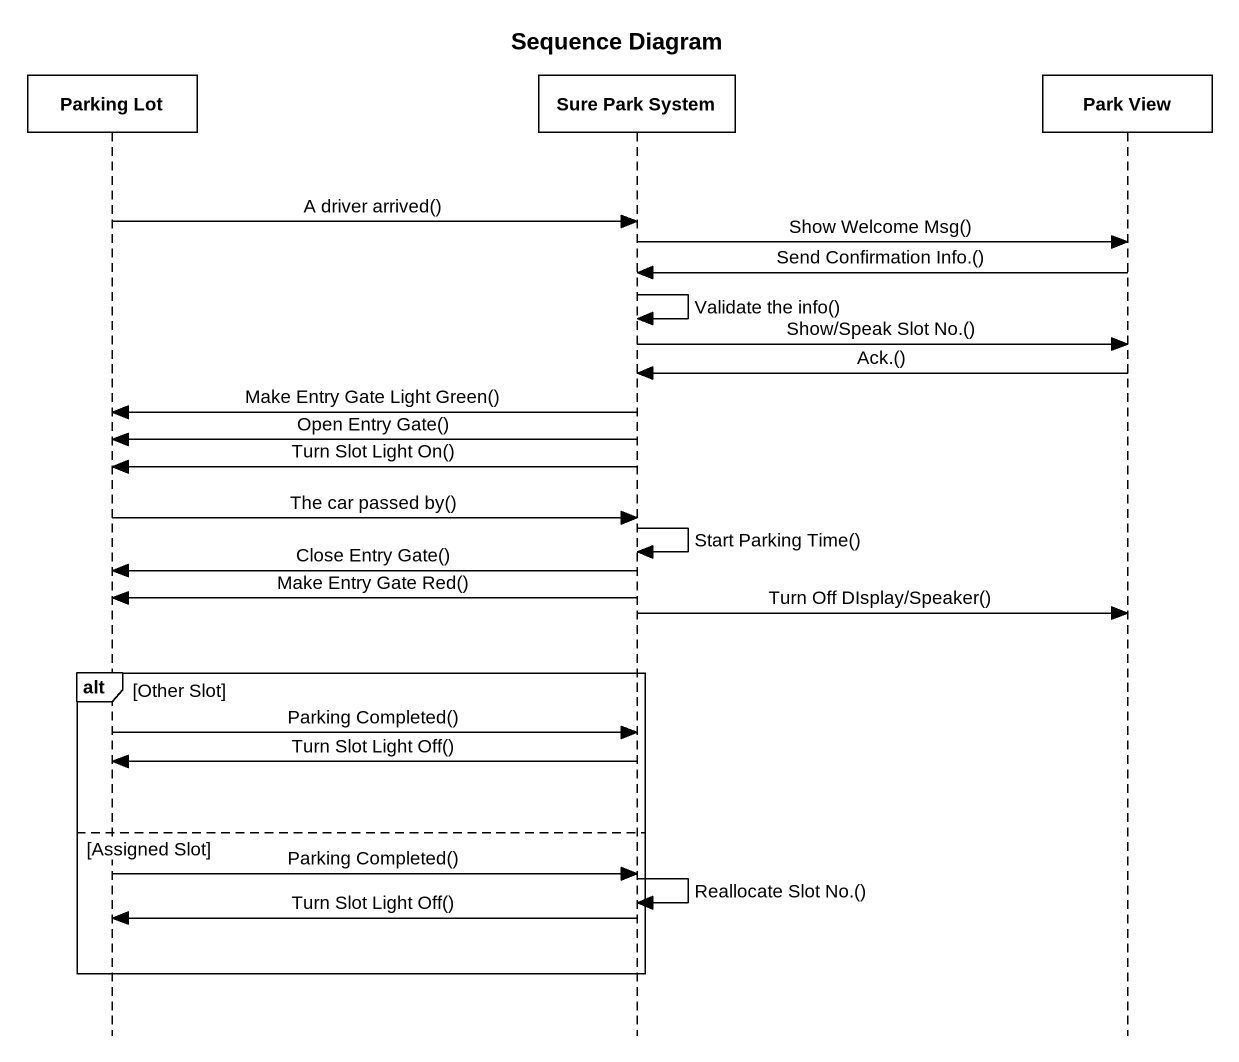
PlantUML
@startuml
title Sequence Diagram
hide footbox
participant "Parking Lot" as Parking_Lot
participant "Sure Park System" as Sure_Park_System
participant "Park View" as Park_View

Parking_Lot -> Sure_Park_System : A driver arrived()
Sure_Park_System -> Park_View : Show Welcome Msg()
Park_View -> Sure_Park_System : Send Confirmation Info.()
Sure_Park_System -> Sure_Park_System : Validate the info()
Sure_Park_System -> Park_View : Show/Speak Slot No.()
Park_View -> Sure_Park_System : Ack.()
Sure_Park_System -> Parking_Lot : Make Entry Gate Light Green()
Sure_Park_System -> Parking_Lot : Open Entry Gate()
Sure_Park_System -> Parking_Lot : Turn Slot Light On()
Parking_Lot -> Sure_Park_System : The car passed by()
Sure_Park_System -> Sure_Park_System : Start Parking Time()
Sure_Park_System -> Parking_Lot : Close Entry Gate()
Sure_Park_System -> Parking_Lot : Make Entry Gate Red()
Sure_Park_System -> Park_View : Turn Off DIsplay/Speaker()
alt Other Slot
  Parking_Lot -> Sure_Park_System : Parking Completed()
  Sure_Park_System -> Parking_Lot : Turn Slot Light Off()
else Assigned Slot
  Parking_Lot -> Sure_Park_System : Parking Completed()
  Sure_Park_System -> Sure_Park_System : Reallocate Slot No.()
  Sure_Park_System -> Parking_Lot : Turn Slot Light Off()
end
@enduml
